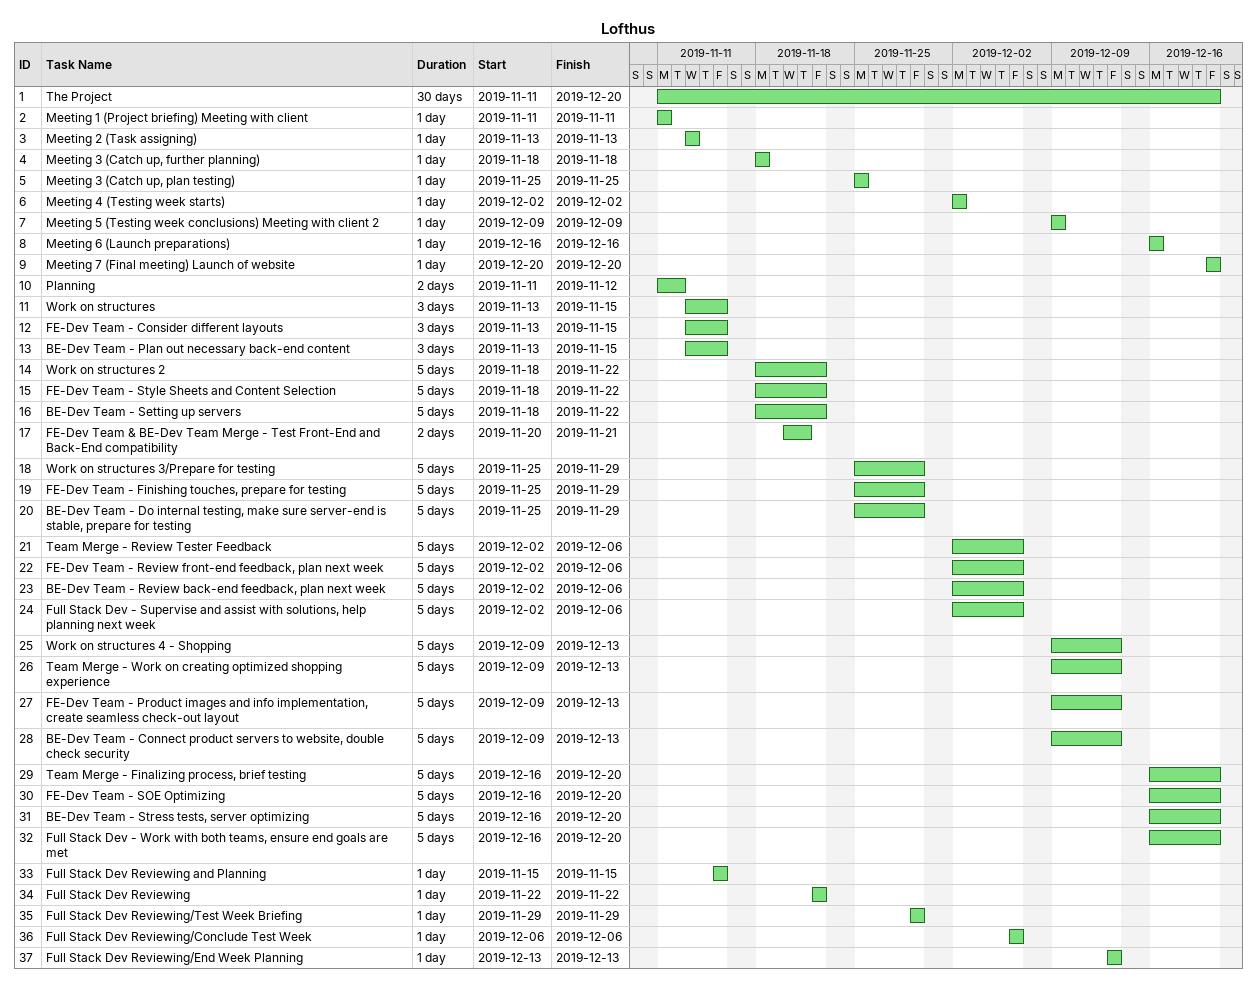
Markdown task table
Lofthus

| ID | Task | Duration | Start | Finish |
|---|---|---|---|---|
| 1 | The Project | 30d | 2019-11-11 | 2019-12-20 |
| 2 | Meeting 1 (Project briefing) Meeting with client | 1d | 2019-11-11 | 2019-11-11 |
| 3 | Meeting 2 (Task assigning) | 1d | 2019-11-13 | 2019-11-13 |
| 4 | Meeting 3 (Catch up, further planning) | 1d | 2019-11-18 | 2019-11-18 |
| 5 | Meeting 3 (Catch up, plan testing) | 1d | 2019-11-25 | 2019-11-25 |
| 6 | Meeting 4 (Testing week starts) | 1d | 2019-12-02 | 2019-12-02 |
| 7 | Meeting 5 (Testing week conclusions) Meeting with client 2 | 1d | 2019-12-09 | 2019-12-09 |
| 8 | Meeting 6 (Launch preparations) | 1d | 2019-12-16 | 2019-12-16 |
| 9 | Meeting 7 (Final meeting) Launch of website | 1d | 2019-12-20 | 2019-12-20 |
| 10 | Planning | 2d | 2019-11-11 | 2019-11-12 |
| 11 | Work on structures | 3d | 2019-11-13 | 2019-11-15 |
| 12 | FE-Dev Team - Consider different layouts | 3d | 2019-11-13 | 2019-11-15 |
| 13 | BE-Dev Team - Plan out necessary back-end content | 3d | 2019-11-13 | 2019-11-15 |
| 14 | Work on structures 2 | 5d | 2019-11-18 | 2019-11-22 |
| 15 | FE-Dev Team - Style Sheets and Content Selection | 5d | 2019-11-18 | 2019-11-22 |
| 16 | BE-Dev Team - Setting up servers | 5d | 2019-11-18 | 2019-11-22 |
| 17 | FE-Dev Team & BE-Dev Team Merge - Test Front-End and Back-End compatibility | 2d | 2019-11-20 | 2019-11-21 |
| 18 | Work on structures 3/Prepare for testing | 5d | 2019-11-25 | 2019-11-29 |
| 19 | FE-Dev Team - Finishing touches, prepare for testing | 5d | 2019-11-25 | 2019-11-29 |
| 20 | BE-Dev Team - Do internal testing, make sure server-end is stable, prepare for testing | 5d | 2019-11-25 | 2019-11-29 |
| 21 | Team Merge - Review Tester Feedback | 5d | 2019-12-02 | 2019-12-06 |
| 22 | FE-Dev Team - Review front-end feedback, plan next week | 5d | 2019-12-02 | 2019-12-06 |
| 23 | BE-Dev Team - Review back-end feedback, plan next week | 5d | 2019-12-02 | 2019-12-06 |
| 24 | Full Stack Dev - Supervise and assist with solutions, help planning next week | 5d | 2019-12-02 | 2019-12-06 |
| 25 | Work on structures 4 - Shopping | 5d | 2019-12-09 | 2019-12-13 |
| 26 | Team Merge - Work on creating optimized shopping experience | 5d | 2019-12-09 | 2019-12-13 |
| 27 | FE-Dev Team - Product images and info implementation, create seamless check-out layout | 5d | 2019-12-09 | 2019-12-13 |
| 28 | BE-Dev Team - Connect product servers to website, double check security | 5d | 2019-12-09 | 2019-12-13 |
| 29 | Team Merge - Finalizing process, brief testing | 5d | 2019-12-16 | 2019-12-20 |
| 30 | FE-Dev Team - SOE Optimizing | 5d | 2019-12-16 | 2019-12-20 |
| 31 | BE-Dev Team - Stress tests, server optimizing | 5d | 2019-12-16 | 2019-12-20 |
| 32 | Full Stack Dev - Work with both teams, ensure end goals are met | 5d | 2019-12-16 | 2019-12-20 |
| 33 | Full Stack Dev Reviewing and Planning | 1d | 2019-11-15 | 2019-11-15 |
| 34 | Full Stack Dev Reviewing | 1d | 2019-11-22 | 2019-11-22 |
| 35 | Full Stack Dev Reviewing/Test Week Briefing | 1d | 2019-11-29 | 2019-11-29 |
| 36 | Full Stack Dev Reviewing/Conclude Test Week | 1d | 2019-12-06 | 2019-12-06 |
| 37 | Full Stack Dev Reviewing/End Week Planning | 1d | 2019-12-13 | 2019-12-13 |
